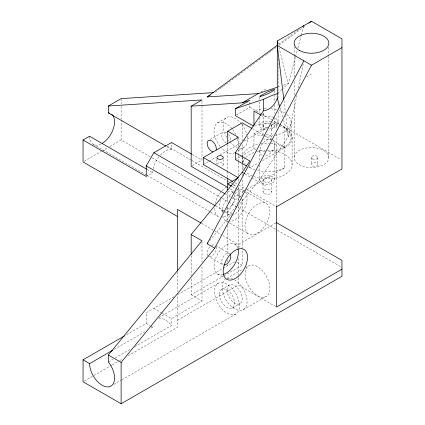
<?xml version="1.0" encoding="UTF-8"?>
<svg xmlns="http://www.w3.org/2000/svg" width="425" height="425" viewBox="0 0 425 425"><rect width="100%" height="100%" fill="white"/><g stroke="black" fill="none" stroke-linecap="round" stroke-linejoin="round"><path stroke-width="0.32" stroke-dasharray="2.12 1.59" d="M236.438 114.963L249.815 107.249L249.815 104.731M249.815 104.098L249.815 101.575M222.094 212.723L222.519 208.744L223.768 204.547A17.664 10.195 -60 0 1 233.654 191.67M259.792 160.161C259.712 154.163 258.735 147.082 263.558 142.481C265.545 140.494 268.175 138.805 271.097 139.049M272.659 139.581C278.263 144.92 271.772 154.541 265.375 155.911M296.836 95.195L288.331 136.707L258.193 181.539L238.537 205.514M298.297 88.06L303.216 64.063M328.833 56.445L328.833 157.542L328.243 160.135A17.34 10.009 0 0 1 315.982 167.211L311.493 167.556A17.34 10.009 0 0 1 294.158 157.542L294.158 100.72M295.338 57.476L288.331 83.582L283.05 88.448M295.508 56.844L297.218 50.474M297.898 47.929L301.144 35.833M301.32 35.195L303.54 26.918M215.066 203.809L216.155 200.148A17.664 10.195 -60 0 1 220.724 192.233M240.486 196.786L235.344 199.75L227.731 212.941L225.436 211.618M209.679 240.715L232.682 212.659M277.764 93.319L282.567 88.894M278.768 44.157L298.536 29.585M215.321 92.14L219.061 89.383M219.592 88.99L221.197 87.81M221.733 87.417L223.332 86.233M223.869 85.839L225.473 84.66M226.004 84.262L266.613 54.331M267.15 53.938L268.749 52.758M269.285 52.365L270.89 51.181M271.421 50.787L276.229 47.244M278.901 45.273L305.086 25.978M84.182 161.288L101.23 151.443M101.798 151.114L107.483 147.831M109.751 146.519L121.12 139.958L151.597 157.558M260.908 92.039L265.806 89.213M217.589 122.836L226.732 117.56M306.6 76.835L311.493 74.008M146.248 176.492L152.798 172.715A17.664 10.195 -60 0 1 152.878 171.052M210.178 139.554L222.976 132.164M192.318 165.681L201.992 160.092L201.992 106.532M240.98 156.304L253.948 148.819L253.948 133.615L263.463 128.122L264.541 128.377A10.768 6.216 0 0 0 267.33 128.589M203.363 164.576L208.532 161.596M209.105 161.261L215.996 157.282M220.017 154.966L241.23 142.715M244.072 141.073L267.941 127.293M270.783 125.651L276.468 122.373L279.337 124.031M238.25 150.705L243.961 147.406M284.16 127.861L284.846 127.463L284.846 147.433A24.767 14.301 0 0 0 269.912 143.321M235.344 159.556L240.417 156.628M248.699 167.269L249.815 167.912L259 162.605M262.448 160.618L284.846 147.688A24.767 14.301 0 0 0 284.846 127.463L279.677 124.483M243.902 191.292L242.197 192.275L237.192 189.385M246.75 189.651L284.846 167.657L284.846 147.688L284.16 147.289M275.899 222.939L238.393 244.598L221.722 234.972M173.947 296.751L146.248 312.742L146.248 323.34L126.14 334.948M177.809 294.52L222.721 268.589M223.141 268.35L234.802 261.614M191.176 278.848L191.176 294.716L223.279 276.181M223.853 275.852L242.197 265.258L242.197 248.673M158.743 317.714L218.137 283.422M226.897 278.364L242.887 269.131M245.74 267.484L248.598 265.837M114.298 349.345L144.755 331.76M151.072 328.116L152.798 327.117A17.664 10.195 60 0 1 152.846 325.89M221.584 289.388L229.197 284.994M162.414 313.278L171.53 318.543L201.992 300.958L201.992 265.253M177.469 320.216L238.393 285.042L275.899 306.696M108.327 361.935L112.922 359.284M115.223 357.956L131.309 348.665M134.757 346.678L171.53 325.444L171.53 318.543M84.187 381.108L93.346 375.822M93.92 375.487L111.658 365.245M112.232 364.916L119.096 360.953M119.669 360.623L121.959 359.3M128.254 355.667L177.469 327.25L177.469 294.743M232.353 308.045L239.971 303.647M113.778 384.46L121.226 380.163M121.8 379.833L235.801 314.011M243.413 309.618L266.257 296.427M254.442 126.113L255.43 125.672A23.8 13.743 0 0 1 269.19 123.877M277.658 87.13L280.797 86.089M283.305 85.25L288.331 83.582L279.098 47.993M261.226 115.329L263.463 116.625L264.541 116.365A10.768 6.216 0 0 1 277.732 120.764A10.768 6.216 0 0 1 270.114 128.377M253.948 133.615L255.43 134.273A23.8 13.743 0 0 0 272.887 135.729M253.948 148.819L255.43 149.472A23.8 13.743 0 0 0 257.263 150.025M254.942 169.926L249.815 167.657A24.767 14.301 0 0 1 248.71 166.977M279.916 124.36L340.808 159.518M249.815 107.249L260.727 113.544M261.301 113.879L279.103 124.148M252.434 128.722L263.234 134.959M263.803 135.288L284.846 147.433M245.055 173.958L251.334 177.581M251.908 177.916L265.806 185.938M192.222 154.456L201.992 160.092M234.945 182.814L238.393 184.801M238.962 185.13L246.346 189.396M246.914 189.725L275.899 206.454M167.057 146.131L191.117 160.023M191.686 160.352L227.779 181.188M228.352 181.518L230.642 182.84M231.216 183.175L232.937 184.163M233.506 184.498L235.801 185.821A17.664 10.195 -60 0 0 233.213 185.018M243.413 190.214L266.257 203.405M166.935 146.752L171.53 149.409L171.53 142.508M232.183 186.495L236.635 189.061M230.159 188.843L234.175 191.16M234.749 191.489L241.623 195.463M232.353 191.787L233.442 192.413M233.984 192.732L239.971 196.185M225.59 194.119L231.901 197.763M232.475 198.093L235.344 199.75M152.177 157.887L221.76 198.066M222.339 198.395L276.973 229.941M277.546 230.27L341.955 267.458M215.682 205.982L224.862 211.283M221.584 210.439L223.215 211.384M223.757 211.698L229.197 214.837M147.05 169.394L152.798 172.715M93.25 144.309L146.529 175.068M147.103 175.398L210.12 211.778M210.688 212.112L218.137 216.41M225.755 220.809L229.181 222.785M229.75 223.114L248.598 233.994M201.609 223.359L213.679 230.329M214.253 230.658L221.149 234.643M234.823 244.184L241.676 248.136M215.528 245.475L229.436 253.507A6.46 3.729 -60 0 0 222.976 257.237A6.46 3.729 -60 0 0 222.976 264.701L208.51 256.344M237.06 262.294L242.197 265.258M217.589 274.024L223.874 277.652M191.176 294.716L201.992 300.958M153.866 308.343L161.845 312.954M146.248 323.34L150.067 325.545M150.615 325.858L152.798 327.117M261.997 155.438L260.801 154.371L260.047 152.835L259.792 150.939M222.519 216.208L223.768 218.965A17.664 10.195 -60 0 0 228.342 221.606M280.001 107.684L282.715 117.151M283.624 120.302L288.331 136.707L285.786 115.701M328.833 157.542L328.243 154.955A17.34 10.009 0 0 0 315.982 147.873L311.493 147.533A17.34 10.009 0 0 0 294.158 157.542M283.958 100.603L285.393 112.418M214.482 208.324L214.907 211.809L216.155 214.567A17.664 10.195 -60 0 0 220.171 217.138M328.833 47.196L328.833 55.787M317.772 157.542L317.772 164.576A3.23 1.865 0 0 1 312.928 166.191A3.23 1.865 0 0 1 312.928 162.961A3.23 1.865 0 0 1 317.772 164.576M311.312 157.542L311.312 164.576M294.158 46.537L294.158 55.787M294.158 56.445L294.158 77.594M294.158 81.558L294.158 96.093M292.097 137.572L292.097 164.576M291.13 122.373L291.13 137.572M278.099 59.059L278.099 97.968M278.099 103.907L278.099 107.86M278.099 111.817L278.099 122.373M276.468 122.373L276.468 129.009M276.468 133.657L276.468 205.355M274.869 90.881L274.869 100.842M274.869 104.821L274.869 113.454M274.869 117.438L274.869 125.402M274.869 144.075L274.869 179.918M271.639 125.402L271.639 137.317M271.639 179.918L271.639 191.834M263.463 113.417L263.463 116.625M263.463 113.369L263.463 128.122M263.022 125.402L263.022 135.995M263.022 179.918L263.022 191.834M259.792 97.081L259.792 99.057M259.792 101.692L259.792 112.885M259.792 117.497L259.792 125.402M259.792 164.767L259.792 179.918M249.815 165.389L249.815 167.912M242.558 162.658L242.558 157.542A24.767 14.301 0 0 0 245.432 164.231M242.197 124.137L242.197 141.387M242.197 144.707L242.197 156.65M242.197 157.314L242.197 163.285M242.197 163.949L242.197 170.584M242.197 173.899L242.197 175.892M242.197 179.871L242.197 195.792M242.197 198.911L242.197 248.009M238.393 137.317L238.393 146.343M238.393 149.664L238.393 154.976M238.393 155.64L238.393 161.617M238.393 162.276L238.393 175.557M238.393 178.877L238.393 182.883M238.393 186.793L238.393 202.109M238.393 206.045L238.393 247.871M238.393 258.49L238.393 275.087M238.393 277.743L238.393 285.042M227.726 144.357L227.726 170.738M227.726 171.397L227.726 177.331M227.731 191.834L227.731 203.049M227.731 207.007L227.731 222.174M227.731 225.468L227.731 255.808M227.731 259.765L227.731 261.742M227.731 264.382L227.731 265.699M223.348 159.46L223.348 164.576M216.883 159.46L216.883 163.938M201.992 101.246L201.992 105.873M201.992 242.107L201.992 261.943M191.176 255.701L191.176 275.538M177.469 271.788L177.469 291.688M121.12 98.632L121.12 103.881M121.12 106.505L121.12 118.968M121.12 119.622L121.12 139.958M226.206 143.034A6.46 3.729 60 0 1 221.675 134.454A6.46 3.729 60 0 1 227.391 133.349M228.491 134.507A6.46 3.729 60 0 1 230.775 140.399M247.238 136.303A17.228 9.95 60 0 1 238.499 147.895M237.463 147.56A17.228 9.95 60 0 1 230.058 142.104M229.256 141.153A17.228 9.95 60 0 1 228.485 140.149M226.732 137.456A17.228 9.95 60 0 1 225.68 118.336A17.228 9.95 60 0 1 241.437 123.818M241.825 124.312A17.228 9.95 60 0 1 246.989 135.065M234.823 152.681A17.228 9.95 60 0 1 221.335 147.842M220.113 146.428A17.228 9.95 60 0 1 215.656 124.631A17.228 9.95 60 0 1 232.3 129.094M232.688 129.588A17.228 9.95 60 0 1 236.013 135.065M236.757 136.818A17.228 9.95 60 0 1 237.373 138.582M237.548 139.172A17.228 9.95 60 0 1 238.287 146.572M223.056 274.513A17.228 9.95 -60 0 1 217.372 254.522A17.228 9.95 -60 0 1 237.798 248.067M238.096 188.142A17.664 10.195 -60 0 1 236.252 205.403A17.664 10.195 -60 0 1 222.493 217.159M221.972 190.782A17.664 10.195 -60 0 1 226.504 186.973M228.597 185.874A17.664 10.195 -60 0 1 230.201 185.321M159.04 318.235A17.664 10.195 60 0 1 171.53 325.444M100.996 144.006A17.664 10.195 -60 0 1 89.595 136.223M153.223 168.736A17.664 10.195 -60 0 1 159.04 156.618M160.289 155.167A17.664 10.195 -60 0 1 171.53 149.409M216.15 246.835A6.46 3.729 -60 0 1 214.519 253.332A6.46 3.729 -60 0 1 209.456 256.636M207.782 255.675A6.46 3.729 -60 0 1 210.556 246.335M211.74 245.475A6.46 3.729 -60 0 1 214.97 245.156M216.994 164.098A3.23 1.865 0 0 1 222.397 163.258A3.23 1.865 0 0 1 220.952 166.382M267.33 150.28A24.767 14.301 0 0 1 288.979 171.525A24.767 14.301 0 0 1 246.293 172.125M245.878 171.727A24.767 14.301 0 0 1 244.269 169.803M243.403 168.279A24.767 14.301 0 0 1 242.558 164.576M242.771 162.711A24.767 14.301 0 0 1 245.432 157.893M245.878 157.425A24.767 14.301 0 0 1 254.331 152.405M256.658 151.672A24.767 14.301 0 0 1 265.391 150.322M284.846 167.657A24.767 14.301 0 0 1 257.252 170.606M242.585 156.926A24.767 14.301 0 0 1 249.815 147.433L254.942 145.159A24.767 14.301 0 0 1 258.453 144.192M260.918 143.73A24.767 14.301 0 0 1 269.264 143.289M266.215 134.916A4.308 2.486 0 0 1 271.378 136.468A4.308 2.486 0 0 1 269.147 139.575A4.308 2.486 0 0 1 263.596 138.561M271.49 124.759A4.308 2.486 0 0 1 270.374 127.16M267.33 127.888A4.308 2.486 0 0 1 263.351 124.451A4.308 2.486 0 0 1 270.374 123.643M272.659 122.326A7.538 4.351 0 0 1 269.28 129.604M265.375 129.604A7.538 4.351 0 0 1 260.366 123.739A7.538 4.351 0 0 1 271.097 121.635M227.465 192.052A10.768 6.216 -60 0 1 233.564 192.913M234.324 194.592A10.768 6.216 -60 0 1 226.971 209.907M223.162 210.928A10.768 6.216 -60 0 1 220.187 201.036M220.373 200.526A10.768 6.216 -60 0 1 220.809 199.506M234.584 279.9A17.664 10.195 60 0 1 245.4 307.774A17.664 10.195 60 0 1 223.768 295.285C222.148 290.705 221.127 285.276 223.768 280.867A17.664 10.195 60 0 1 225.303 279.31M227.242 278.418A17.664 10.195 60 0 1 232.411 278.864M236.215 190.273A17.664 10.195 -60 0 1 244.29 190.83M245.4 192.058A17.664 10.195 -60 0 1 243.865 209.801A17.664 10.195 -60 0 1 229.5 221.616M232.613 198.156A10.768 6.216 -60 0 1 241.177 197.306M241.942 198.99A10.768 6.216 -60 0 1 232.613 215.14M230.775 215.326A10.768 6.216 -60 0 1 227.226 207.48M286.678 114.368A23.8 13.743 0 0 1 275.464 135.283M255.43 110.473A23.8 13.743 0 0 1 263.601 108.8M264.223 108.747A23.8 13.743 0 0 1 267.33 108.63M271.054 108.8A23.8 13.743 0 0 1 278.014 110.091M279.23 110.473A23.8 13.743 0 0 1 286.211 114.006M279.23 125.672A23.8 13.743 0 0 1 290.317 141.132A23.8 13.743 0 0 1 267.33 151.316M264.844 151.242A23.8 13.743 0 0 1 257.901 150.19M271.671 124.063A23.8 13.743 0 0 1 278.63 125.481M245.363 221.935L244.938 225.909L245.363 229.399L246.612 232.156A17.664 10.195 -60 0 0 265.455 225.112A17.664 10.195 -60 0 0 265.455 203.017A17.664 10.195 -60 0 0 246.612 217.733L245.363 221.935M214.907 288.022L214.482 291.507L214.907 295.487L216.155 299.683A17.664 10.195 60 0 0 234.998 314.399A17.664 10.195 60 0 0 234.998 292.304A17.664 10.195 60 0 0 216.155 285.26L214.907 288.022M245.363 270.433L244.938 273.923L245.363 277.897L246.612 282.099A17.664 10.195 60 0 0 265.455 296.815A17.664 10.195 60 0 0 265.455 274.72A17.664 10.195 60 0 0 246.612 267.676L245.363 270.433M312.258 158.865A3.23 1.865 0 0 0 317.661 158.026A3.23 1.865 0 0 0 313.703 155.741A3.23 1.865 0 0 0 312.258 158.865M264.281 193.593A4.308 2.486 0 0 0 271.49 192.482A4.308 2.486 0 0 0 266.215 189.433A4.308 2.486 0 0 0 264.281 193.593M264.281 181.677A4.308 2.486 0 0 0 271.49 180.561A4.308 2.486 0 0 0 266.215 177.517A4.308 2.486 0 0 0 264.281 181.677M261.997 182.994A7.538 4.351 0 0 0 274.608 181.045A7.538 4.351 0 0 0 265.375 175.716A7.538 4.351 0 0 0 261.997 182.994M219.353 294.318A10.768 6.216 60 0 0 230.775 308.529A10.768 6.216 60 0 0 230.775 293.298A10.768 6.216 60 0 0 219.353 294.318M226.971 289.924A10.768 6.216 60 0 0 238.393 304.135A10.768 6.216 60 0 0 238.393 288.904A10.768 6.216 60 0 0 226.971 289.924"/><path stroke-width="0.64" d="M227.869 187.521L191.176 166.34L191.176 106.165L242.197 102.845L249.815 100.316L235.328 108.672L235.322 115.605L253.38 126.007M276.468 206.784L341.955 168.975L341.955 38.834L311.493 21.25L277.286 41.002L277.286 98.223C275.288 104.279 270.093 110.171 263.463 110.803L235.344 152.628L235.344 159.556L246.473 165.984M341.955 47.627L311.493 65.216L214.784 248.173L207.172 243.775L303.88 60.818M177.469 216.458L83.045 161.941L83.045 140L146.248 176.492L146.248 165.899L153.866 152.708L171.53 142.508L191.648 154.121M191.176 254.378L191.176 234.542L242.197 172.306L249.815 160.979L235.344 152.628M283.799 99.291L277.286 45.464L278.099 43.233L277.286 41.002M276.468 222.615L341.955 260.424L341.955 276.25L121.12 403.75L83.045 381.767L83.045 359.826L89.595 363.609A17.664 10.195 60 0 0 108.327 386.915A17.664 10.195 60 0 0 108.327 361.935L108.327 355.034L201.992 240.784L191.176 234.542M207.172 243.775L208.006 242.755M121.12 403.75L121.12 362.424L214.784 248.173M277.026 87.343L258.193 93.612L207.172 96.932L277.164 45.337M302.812 26.435L303.88 25.649M308.826 23.221L311.493 21.25M165.787 146.094L108.327 112.917L108.327 106.016L121.12 98.632L213.467 92.618M83.045 140L89.595 136.223L146.476 169.065M191.176 106.165L201.992 99.923L108.327 106.016M207.172 96.932L210.433 95.046M242.197 102.845L258.193 93.612M227.726 143.698L227.72 131.171L242.197 122.809L251.866 128.393M232.65 181.486L203.363 164.576L203.363 157.542L238.393 137.317L227.72 131.171M237.83 178.091L227.731 183.924L231.625 186.171M83.045 359.826L124.413 335.941M89.595 363.609L112.577 350.338M341.955 269.216L276.468 307.025L276.468 206.019M235.328 108.672L263.463 99.307L272.712 95.173L277.286 93.76M277.286 45.464L311.493 65.216M260.663 115.005L253.948 111.127L253.948 125.008M242.197 172.306L244.481 173.628M203.363 157.542L238.393 177.767M153.866 152.708L225.016 193.789M146.248 165.899L215.108 205.652M201.036 223.029L177.469 209.424L177.469 271.123M108.327 355.034L121.12 362.424M277.286 98.223L279.82 107.058M263.463 99.307L263.463 110.851M227.726 177.99L227.726 189.858M230.164 254.182A6.46 3.729 -60 0 1 229.436 260.971A6.46 3.729 -60 0 1 223.922 264.993M237.973 248.667A17.228 9.95 -60 0 1 223.566 274.364M111.786 114.33A17.664 10.195 -60 0 1 113.353 128.711A17.664 10.195 -60 0 1 102.08 143.432M108.327 112.917A17.664 10.195 -60 0 1 109.942 113.268M212.92 151.89A6.46 3.729 60 0 1 207.188 143.947A6.46 3.729 60 0 1 212.139 141.089A6.46 3.729 60 0 1 216.15 150.025M260.047 96.066L260.047 96.539C265.264 95.083 270.598 92.889 274.869 89.553L272.659 89.914L267.33 92.071L260.047 96.066M238.499 276.149A17.228 9.95 -60 0 0 243.961 249.459A17.228 9.95 -60 0 0 223.577 267.532A17.228 9.95 -60 0 0 238.499 276.149M217.828 158.865A3.23 1.865 0 0 0 223.237 158.026A3.23 1.865 0 0 0 219.279 155.741A3.23 1.865 0 0 0 217.828 158.865M299.237 50.309A17.34 10.009 0 0 0 328.243 45.826A17.34 10.009 0 0 0 307.009 33.564A17.34 10.009 0 0 0 299.237 50.309"/></g></svg>
